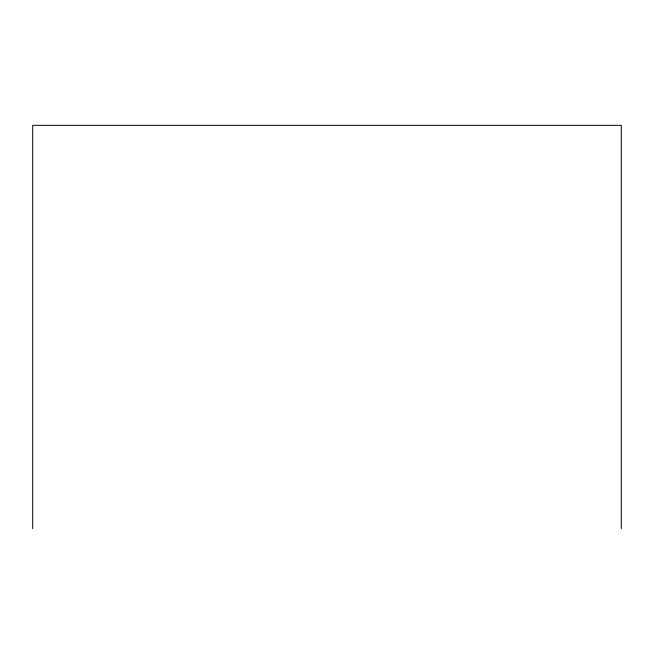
<?xml version="1.0" encoding="UTF-8"?>
<svg xmlns="http://www.w3.org/2000/svg" width="654" height="654" viewBox="0 0 654 654"><rect width="100%" height="100%" fill="white"/><g stroke="black" fill="none" stroke-linecap="round" stroke-linejoin="round"><path stroke-width="0.98" d="M621.3 528.653L621.3 125.347L32.7 125.347L32.7 528.653"/></g></svg>
